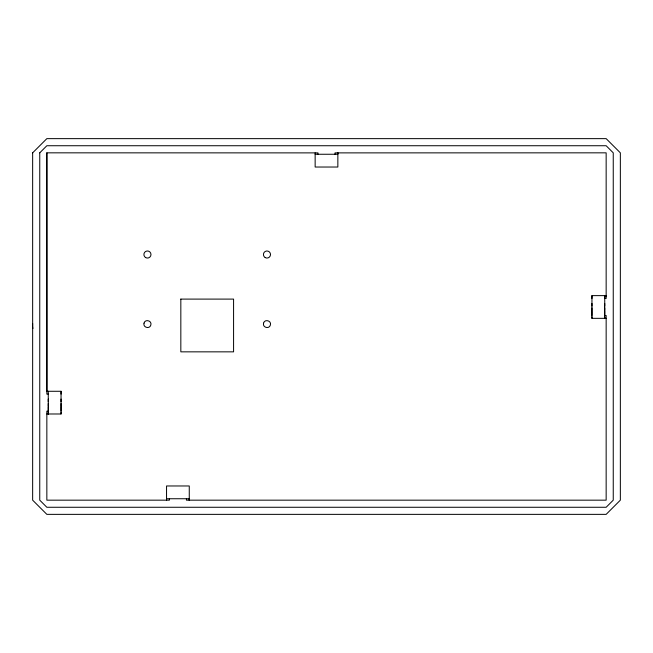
<?xml version="1.0" encoding="UTF-8"?>
<svg xmlns="http://www.w3.org/2000/svg" width="653" height="653" viewBox="0 0 653 653"><rect width="100%" height="100%" fill="white"/><g stroke="black" fill="none" stroke-linecap="round" stroke-linejoin="round"><path stroke-width="0.98" d="M46.845 391.18L46.845 152.835L317.978 152.884L317.978 154.255M48.265 391.278L48.265 413.986L48.265 412.467M46.845 413.986L61.047 413.986L61.047 391.278L46.918 391.278L46.845 394.11L48.265 394.11M166.548 500.165L166.548 485.971L189.264 485.971L189.264 500.165L189.264 498.745L166.548 498.745M169.388 498.745L169.388 500.165L46.845 500.165L46.845 411.153L48.265 411.153L48.265 406.892M186.423 498.745L186.423 500.165L606.155 500.165L606.155 315.505L604.735 315.505L604.735 311.244M315.146 152.884L315.146 167.029L337.854 167.029L337.854 152.884L337.854 154.255L315.146 154.255M606.155 318.338L591.953 318.338L591.953 295.629L606.155 295.629L606.155 298.462L604.735 298.462L604.735 295.629L604.735 318.338L604.735 316.819M606.155 296.454L606.155 152.835L335.022 152.884L335.022 154.255M32.928 328.508L32.65 326.5A174.563 174.563 0 0 1 32.658 323.48M46.845 152.835L46.918 391.278M604.735 303.433L604.735 306.061M604.735 307.898L604.735 310.534M591.953 295.629L591.953 298.462M591.953 303.433L591.953 306.061M591.953 307.898L591.953 310.534M591.953 311.244L591.953 315.505M591.953 316.819L591.953 318.338M61.047 391.278L61.047 394.11M61.047 399.081L61.047 401.709M61.047 403.554L61.047 406.182M61.047 406.892L61.047 411.153M61.047 412.467L61.047 413.986M48.265 399.081L48.265 401.709M48.265 403.554L48.265 406.182M32.65 152.835L32.65 500.165L46.845 514.36L606.155 514.36L620.35 500.165L620.35 152.835L606.155 138.64L46.845 138.64L32.65 152.835M39.751 152.835L39.751 500.165L46.845 507.267L606.155 507.267L613.249 500.165L613.249 152.835L606.155 145.733L46.845 145.733L39.751 152.835M180.832 299.098L180.832 351.845L233.578 351.845L233.578 299.098L180.832 299.098M144.011 323.17C142.664 327.528 149.855 329.455 150.867 325.006C152.214 320.647 145.023 318.721 144.011 323.17M263.551 323.17C262.204 327.528 269.387 329.455 270.407 325.006C271.754 320.647 264.563 318.721 263.551 323.17M265.2 257.592A3.551 3.551 0 0 0 270.522 254.523A3.551 3.551 0 0 0 265.2 251.446A3.551 3.551 0 0 0 265.2 257.592M145.66 257.592A3.551 3.551 0 0 0 150.99 254.523A3.551 3.551 0 0 0 145.66 251.446A3.551 3.551 0 0 0 145.66 257.592"/></g></svg>
